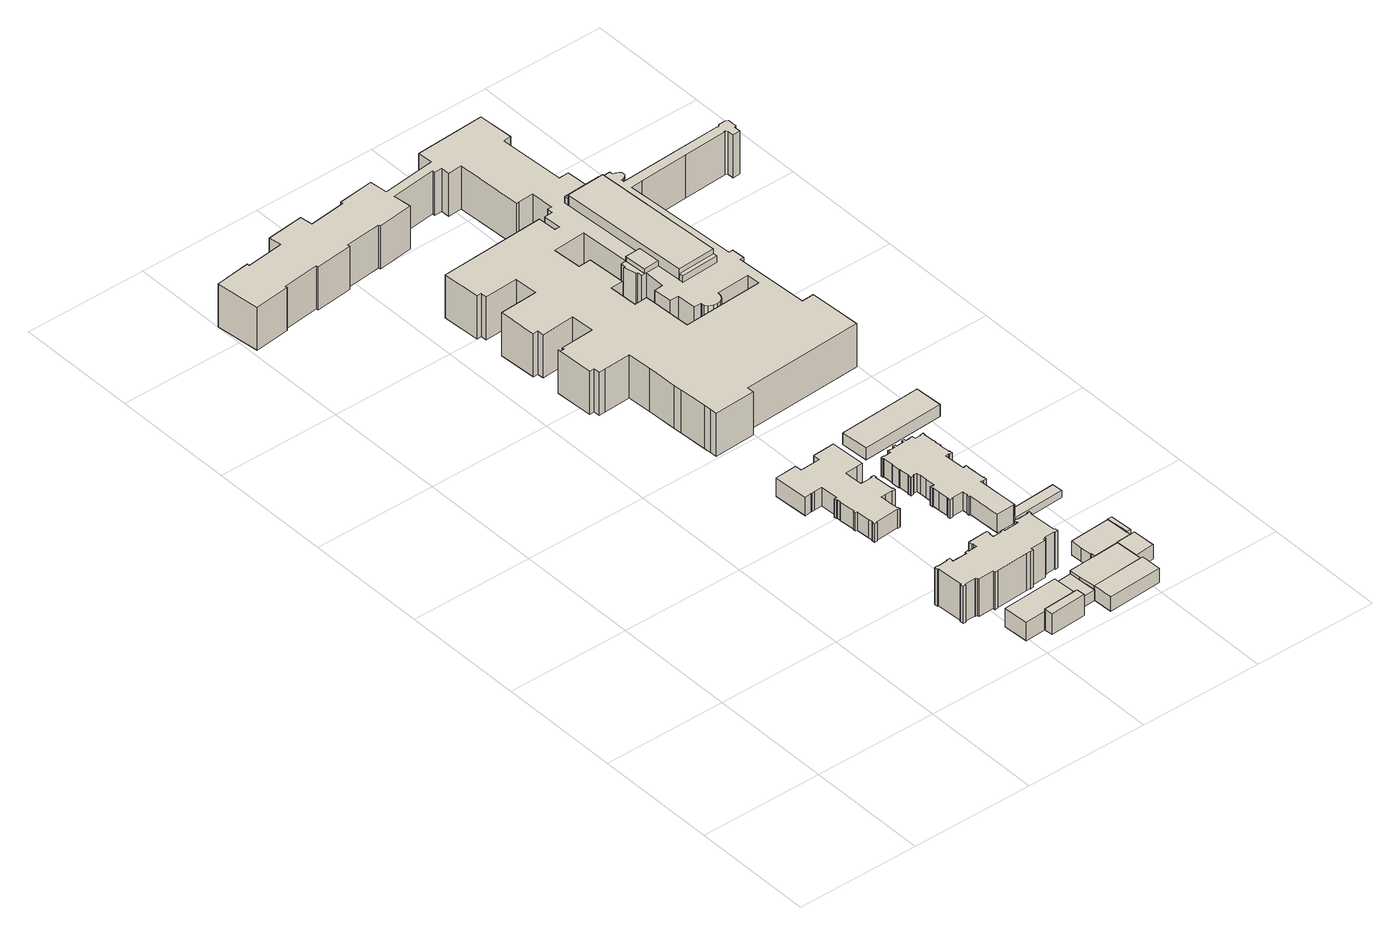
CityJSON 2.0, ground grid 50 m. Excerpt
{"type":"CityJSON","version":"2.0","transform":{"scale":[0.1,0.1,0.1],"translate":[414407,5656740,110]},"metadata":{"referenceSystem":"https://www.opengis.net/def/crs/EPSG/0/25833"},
"CityObjects":{
"building1":{"type":"Building","attributes":{"name":"Universitätsklinikum Carl Gustav Carus Dresden","Dachtyp_tdc":"tdcFreeFormRoof","Gemeindeschluessel":14612000,"Dachneigung":21.38,"QualitaetDacherkennung":36,"Geometrietyp2DReferenz":"3000","measuredHeight":10.46,"function":"31001_3051","roofType":"5000"},"geometry":[{"type":"Solid","lod":"1","boundaries":[[[[0,1,2,3,4]],[[5,6,7,8,9]],[[4,6,5,0]],[[3,7,6,4]],[[2,8,7,3]],[[1,9,8,2]],[[0,5,9,1]]]]}]},
"building2":{"type":"Building","attributes":{"name":"Universitätsklinikum Carl Gustav Carus Dresden","Dachtyp_tdc":"tdcPolyFlatRoof","Gemeindeschluessel":14612000,"Dachneigung":20.4,"QualitaetDacherkennung":63,"Geometrietyp2DReferenz":"3000","measuredHeight":9.66,"function":"31001_3051","roofType":"2100"},"geometry":[{"type":"Solid","lod":"1","boundaries":[[[[10,11,12,13,14]],[[15,9,8,16,17]],[[14,9,15,10]],[[13,8,9,14]],[[12,16,8,13]],[[11,17,16,12]],[[10,15,17,11]]]]}]},
"building3":{"type":"Building","attributes":{"name":"Universitätsklinikum Carl Gustav Carus Dresden","Dachtyp_tdc":"tdcFreeFormRoof","Gemeindeschluessel":14612000,"Dachneigung":40.62,"QualitaetDacherkennung":26,"Geometrietyp2DReferenz":"3000","measuredHeight":19.96,"function":"31001_3051","roofType":"5000"},"geometry":[{"type":"Solid","lod":"1","boundaries":[[[[18,19,20,21,22,23,24,25,26,27,28,29,30,31,32,33,34,35,36,37,38,39,40,41,42,43,44,45,46,47,48,49,50,51,52,53,54,55,56,57,58,59,60,61,62,63,64,65,66,67,68,69,70,71,72,73,74,75,76,77,78,79,80,81,82]],[[83,84,85,86,87,88,89,90,91,92,93,94,95,96,97,98,99,100,101,102,103,104,105,106,107,108,109,110,111,112,113,114,115,116,117,118,119,120,121,122,123,124,125,126,127,128,129,130,131,132,133,134,135,136,137,138,139,140,141,142,143,144,145,146,147]],[[82,84,83,18]],[[81,85,84,82]],[[80,86,85,81]],[[79,87,86,80]],[[78,88,87,79]],[[77,89,88,78]],[[76,90,89,77]],[[75,91,90,76]],[[74,92,91,75]],[[73,93,92,74]],[[72,94,93,73]],[[71,95,94,72]],[[70,96,95,71]],[[69,97,96,70]],[[68,98,97,69]],[[67,99,98,68]],[[66,100,99,67]],[[65,101,100,66]],[[64,102,101,65]],[[63,103,102,64]],[[62,104,103,63]],[[61,105,104,62]],[[60,106,105,61]],[[59,107,106,60]],[[58,108,107,59]],[[57,109,108,58]],[[56,110,109,57]],[[55,111,110,56]],[[54,112,111,55]],[[53,113,112,54]],[[52,114,113,53]],[[51,115,114,52]],[[50,116,115,51]],[[49,117,116,50]],[[48,118,117,49]],[[47,119,118,48]],[[46,120,119,47]],[[45,121,120,46]],[[44,122,121,45]],[[43,123,122,44]],[[42,124,123,43]],[[41,125,124,42]],[[40,126,125,41]],[[39,127,126,40]],[[38,128,127,39]],[[37,129,128,38]],[[36,130,129,37]],[[35,131,130,36]],[[34,132,131,35]],[[33,133,132,34]],[[32,134,133,33]],[[31,135,134,32]],[[30,136,135,31]],[[29,137,136,30]],[[28,138,137,29]],[[27,139,138,28]],[[26,140,139,27]],[[25,141,140,26]],[[24,142,141,25]],[[23,143,142,24]],[[22,144,143,23]],[[21,145,144,22]],[[20,146,145,21]],[[19,147,146,20]],[[18,83,147,19]]]]}]},
"building4":{"type":"Building","attributes":{"name":"Universitätsklinikum Carl Gustav Carus Dresden","Dachtyp_tdc":"tdcFreeFormRoof","Gemeindeschluessel":14612000,"Dachneigung":0.259,"QualitaetDacherkennung":19,"Geometrietyp2DReferenz":"3000","measuredHeight":9.48,"function":"31001_3051","roofType":"5000"},"geometry":[{"type":"Solid","lod":"1","boundaries":[[[[148,149,150,151,152,153,154,155,156,157,158,159,160,161,162,163,164,165,166,167,168,169,170,171,172,173,174,175,176,177,178,179,180,181,182,183,184,185,186,187,188,189,190,191,192,193,194,195,196,197,198,199,200,201,202,203,204,205,206,207,208,209,210,211,212,213,214,215]],[[216,217,218,219,220,221,222,223,224,225,226,227,228,229,230,231,232,233,234,235,236,237,238,239,240,241,242,243,244,245,246,247,248,249,250,251,252,253,254,255,256,257,258,259,260,261,262,263,264,265,266,267,268,269,270,271,272,273,274,275,276,277,278,279,280,281,282,283]],[[215,217,216,148]],[[214,218,217,215]],[[213,219,218,214]],[[212,220,219,213]],[[211,221,220,212]],[[210,222,221,211]],[[209,223,222,210]],[[208,224,223,209]],[[207,225,224,208]],[[206,226,225,207]],[[205,227,226,206]],[[204,228,227,205]],[[203,229,228,204]],[[202,230,229,203]],[[201,231,230,202]],[[200,232,231,201]],[[199,233,232,200]],[[198,234,233,199]],[[197,235,234,198]],[[196,236,235,197]],[[195,237,236,196]],[[194,238,237,195]],[[193,239,238,194]],[[192,240,239,193]],[[191,241,240,192]],[[190,242,241,191]],[[189,243,242,190]],[[188,244,243,189]],[[187,245,244,188]],[[186,246,245,187]],[[185,247,246,186]],[[184,248,247,185]],[[183,249,248,184]],[[182,250,249,183]],[[181,251,250,182]],[[180,252,251,181]],[[179,253,252,180]],[[178,254,253,179]],[[177,255,254,178]],[[176,256,255,177]],[[175,257,256,176]],[[174,258,257,175]],[[173,259,258,174]],[[172,260,259,173]],[[171,261,260,172]],[[170,262,261,171]],[[169,263,262,170]],[[168,264,263,169]],[[167,265,264,168]],[[166,266,265,167]],[[165,267,266,166]],[[164,268,267,165]],[[163,269,268,164]],[[162,270,269,163]],[[161,271,270,162]],[[160,272,271,161]],[[159,273,272,160]],[[158,274,273,159]],[[157,275,274,158]],[[156,276,275,157]],[[155,277,276,156]],[[154,278,277,155]],[[153,279,278,154]],[[152,280,279,153]],[[151,281,280,152]],[[150,282,281,151]],[[149,283,282,150]],[[148,216,283,149]]]]}]},
"building5":{"type":"Building","attributes":{"name":"Universitätsklinikum Carl Gustav Carus Dresden","Dachtyp_tdc":"tdcPolyFlatRoof","Gemeindeschluessel":14612000,"Dachneigung":0,"QualitaetDacherkennung":71,"Geometrietyp2DReferenz":"3000","measuredHeight":4.38,"function":"31001_3051","roofType":"1000"},"geometry":[{"type":"Solid","lod":"1","boundaries":[[[[284,285,286,287,288,289,290]],[[16,8,7,291,292,293,294]],[[290,8,16,284]],[[289,7,8,290]],[[288,291,7,289]],[[287,292,291,288]],[[286,293,292,287]],[[285,294,293,286]],[[284,16,294,285]]]]}]},
"building6":{"type":"Building","attributes":{"name":"Universitätsklinikum Carl Gustav Carus Dresden","Dachtyp_tdc":"tdcGableRoof","Gemeindeschluessel":14612000,"Dachneigung":22.24,"QualitaetDacherkennung":87,"Geometrietyp2DReferenz":"3000","measuredHeight":6.96,"function":"31001_3051","roofType":"3100"},"geometry":[{"type":"Solid","lod":"1","boundaries":[[[[295,296,297,298,299,300]],[[301,294,293,302,303,304]],[[300,294,301,295]],[[299,293,294,300]],[[298,302,293,299]],[[297,303,302,298]],[[296,304,303,297]],[[295,301,304,296]]]]}]},
"building7":{"type":"Building","attributes":{"name":"Universitätsklinikum Carl Gustav Carus Dresden","Gemeindeschluessel":14612000,"Geometrietyp2DReferenz":"3000","function":"31001_3051","roofType":"9999"},"children":["building7-1","building7-2","building7-3","building7-4"]},
"building7-1":{"type":"BuildingPart","attributes":{"Dachtyp_tdc":"tdcGableRoof","Dachneigung":20.94,"QualitaetDacherkennung":84,"Geometrietyp2DReferenz":"3000","measuredHeight":7.11,"roofType":"3100"},"parents":["building7"],"geometry":[{"type":"Solid","lod":"1","boundaries":[[[[305,306,307,308]],[[309,310,311,312]],[[308,310,309,305]],[[307,311,310,308]],[[306,312,311,307]],[[305,309,312,306]]]]}]},
"building7-2":{"type":"BuildingPart","attributes":{"Dachtyp_tdc":"tdcGableRoof","Dachneigung":20.73,"QualitaetDacherkennung":81,"Geometrietyp2DReferenz":"3000","measuredHeight":7.05,"roofType":"3100"},"parents":["building7"],"geometry":[{"type":"Solid","lod":"1","boundaries":[[[[313,314,315,316,317,318,319,320,321]],[[322,312,323,324,325,326,327,328,309]],[[321,312,322,313]],[[320,323,312,321]],[[323,320,319,324]],[[318,325,324,319]],[[317,326,325,318]],[[316,327,326,317]],[[315,328,327,316]],[[314,309,328,315]],[[313,322,309,314]]]]}]},
"building7-3":{"type":"BuildingPart","attributes":{"Dachtyp_tdc":"tdcGableRoof","Dachneigung":17.13,"QualitaetDacherkennung":80,"Geometrietyp2DReferenz":"3000","measuredHeight":6.95,"roofType":"3100"},"parents":["building7"],"geometry":[{"type":"Solid","lod":"1","boundaries":[[[[329,330,331,332,333,334,335,336]],[[337,338,339,302,293,340,292,341]],[[336,337,341,329]],[[335,338,337,336]],[[334,339,338,335]],[[333,302,339,334]],[[332,293,302,333]],[[331,340,293,332]],[[330,292,340,331]],[[329,341,292,330]]]]}]},
"building7-4":{"type":"BuildingPart","attributes":{"Dachtyp_tdc":"tdcGableRoof","Dachneigung":20.91,"QualitaetDacherkennung":87,"Geometrietyp2DReferenz":"3000","measuredHeight":7.11,"roofType":"3100"},"parents":["building7"],"geometry":[{"type":"Solid","lod":"1","boundaries":[[[[342,343,344,345,346]],[[339,337,323,347,348]],[[346,337,339,342]],[[345,323,337,346]],[[344,347,323,345]],[[343,348,347,344]],[[342,339,348,343]]]]}]},
"building8":{"type":"Building","attributes":{"name":"Universitätsklinikum Carl Gustav Carus Dresden","Dachtyp_tdc":"tdcFreeFormRoof","Gemeindeschluessel":14612000,"Dachneigung":25.09,"QualitaetDacherkennung":18,"Geometrietyp2DReferenz":"3000","measuredHeight":10.97,"function":"31001_3051","roofType":"5000"},"geometry":[{"type":"Solid","lod":"1","boundaries":[[[[349,350,351,352,353,354,355,356,357,358,359,360,361,362,363,364,365,366,367,368,369,370,371,372,373,374,375,376,377,378,379,380,381,382,383,384,385,386,387,388,389,390,391,392,393,394,395,396,397,398,399,400,401,402,403,404,405,406,407,408,409,410,411,412,413,414,415,416,417,418,419,420,421,422,423,424,425,426,427,428,429,430,431,432,433,434,435,436,437,438,439,440,441]],[[442,443,444,445,446,447,448,449,450,451,452,453,454,455,456,457,458,459,460,461,462,463,464,465,466,467,468,469,470,471,472,473,474,475,476,477,478,479,480,481,482,483,484,485,486,487,488,489,490,491,492,493,494,495,496,497,498,499,500,501,502,503,504,505,506,507,508,509,510,511,512,513,514,515,516,517,518,519,520,521,522,523,524,525,526,527,528,529,530,531,532,533,534]],[[441,443,442,349]],[[440,444,443,441]],[[439,445,444,440]],[[438,446,445,439]],[[437,447,446,438]],[[436,448,447,437]],[[435,449,448,436]],[[434,450,449,435]],[[433,451,450,434]],[[432,452,451,433]],[[431,453,452,432]],[[430,454,453,431]],[[429,455,454,430]],[[428,456,455,429]],[[427,457,456,428]],[[426,458,457,427]],[[425,459,458,426]],[[424,460,459,425]],[[423,461,460,424]],[[422,462,461,423]],[[421,463,462,422]],[[420,464,463,421]],[[419,465,464,420]],[[418,466,465,419]],[[417,467,466,418]],[[416,468,467,417]],[[415,469,468,416]],[[414,470,469,415]],[[413,471,470,414]],[[412,472,471,413]],[[411,473,472,412]],[[410,474,473,411]],[[409,475,474,410]],[[408,476,475,409]],[[407,477,476,408]],[[406,478,477,407]],[[405,479,478,406]],[[404,480,479,405]],[[403,481,480,404]],[[402,482,481,403]],[[401,483,482,402]],[[400,484,483,401]],[[399,485,484,400]],[[398,486,485,399]],[[397,487,486,398]],[[396,488,487,397]],[[395,489,488,396]],[[394,490,489,395]],[[393,491,490,394]],[[392,492,491,393]],[[391,493,492,392]],[[390,494,493,391]],[[389,495,494,390]],[[388,496,495,389]],[[387,497,496,388]],[[386,498,497,387]],[[385,499,498,386]],[[384,500,499,385]],[[383,501,500,384]],[[382,502,501,383]],[[381,503,502,382]],[[380,504,503,381]],[[379,505,504,380]],[[378,506,505,379]],[[377,507,506,378]],[[376,508,507,377]],[[375,509,508,376]],[[374,510,509,375]],[[373,511,510,374]],[[372,512,511,373]],[[371,513,512,372]],[[370,514,513,371]],[[369,515,514,370]],[[368,516,515,369]],[[367,517,516,368]],[[366,518,517,367]],[[365,519,518,366]],[[364,520,519,365]],[[363,521,520,364]],[[362,522,521,363]],[[361,523,522,362]],[[360,524,523,361]],[[359,525,524,360]],[[358,526,525,359]],[[357,527,526,358]],[[356,528,527,357]],[[355,529,528,356]],[[354,530,529,355]],[[353,531,530,354]],[[352,532,531,353]],[[351,533,532,352]],[[350,534,533,351]],[[349,442,534,350]]]]}]},
"building9":{"type":"Building","attributes":{"name":"Universitätsklinikum Carl Gustav Carus Dresden","Dachtyp_tdc":"tdcPolyFlatRoof","Gemeindeschluessel":14612000,"Dachneigung":2.92,"QualitaetDacherkennung":76,"Geometrietyp2DReferenz":"3000","measuredHeight":3.05,"function":"31001_3051","roofType":"2100"},"geometry":[{"type":"Solid","lod":"1","boundaries":[[[[535,536,537,538,539,540]],[[530,529,528,541,542,543]],[[540,529,530,535]],[[539,528,529,540]],[[538,541,528,539]],[[537,542,541,538]],[[536,543,542,537]],[[535,530,543,536]]]]}]},
"building10":{"type":"Building","attributes":{"name":"Universitätsklinikum Carl Gustav Carus Dresden","Gemeindeschluessel":14612000,"Geometrietyp2DReferenz":"3000","BezugspunktDach":"2000","function":"31001_3051"},"children":["building10-1","building10-2","building10-3","building10-4","building10-5"]},
"building10-1":{"type":"BuildingPart","attributes":{"Dachtyp_tdc":"tdcGableRoof","Dachneigung":2.59,"QualitaetDacherkennung":0,"Geometrietyp2DReferenz":"3000","measuredHeight":4.92},"parents":["building10"],"geometry":[{"type":"Solid","lod":"1","boundaries":[[[[544,545,546,547]],[[548,549,550,551]],[[547,549,548,544]],[[546,550,549,547]],[[545,551,550,546]],[[544,548,551,545]]]]}]},
"building10-2":{"type":"BuildingPart","attributes":{"Dachtyp_tdc":"tdcLeanToRoof","Dachneigung":37.8,"QualitaetDacherkennung":0,"Geometrietyp2DReferenz":"3000","measuredHeight":2.99},"parents":["building10"],"geometry":[{"type":"Solid","lod":"1","boundaries":[[[[552,553,554,555]],[[551,550,556,557]],[[555,550,551,552]],[[554,556,550,555]],[[553,557,556,554]],[[552,551,557,553]]]]}]},
"building10-3":{"type":"BuildingPart","attributes":{"Dachtyp_tdc":"tdcLeanToRoof","Dachneigung":37.67,"QualitaetDacherkennung":0,"Geometrietyp2DReferenz":"3000","measuredHeight":2.99},"parents":["building10"],"geometry":[{"type":"Solid","lod":"1","boundaries":[[[[558,559,560,561]],[[562,563,549,548]],[[561,563,562,558]],[[560,549,563,561]],[[559,548,549,560]],[[558,562,548,559]]]]}]},
"building10-4":{"type":"BuildingPart","attributes":{"Dachtyp_tdc":"tdcPolyFlatRoof","Dachneigung":0,"QualitaetDacherkennung":0,"Geometrietyp2DReferenz":"3000","measuredHeight":18.45},"parents":["building10"],"geometry":[{"type":"Solid","lod":"1","boundaries":[[[[564,565,566,567,568,569,570,571,572,573,574,575,576,577,578,579,580,581,582,583,584,585,586,587,588,589,590,591,592,593,594,595,596,597,598,599,600,601,602,603,604,605,606,607,608,609,610,611,612,613,614,615,616,617,618,619,620,621,622,623,624,625,626,627,628,629,630,631,632,633,634,635,636,637,638,639,640,641,642,643,644,645,646,647,648,649,650,651,652,653,654,655,656,657,658,659,660,661,662,663,664,665,666,667,668,669,670,671,672,673,674,675,676,677],[678,679,680,681,682,683,684,685,686,687,688,689,690,691,692,693,694,695,696,697,698,699,700,701,702,703,704,705,706,707,708,709,710,711]],[[712,713,714,715,716,717,718,719,720,721,722,723,724,725,726,727,728,729,730,731,732,733,734,735,736,737,738,739,740,741,742,743,744,745,746,747,748,749,750,751,752,753,754,755,756,757,758,759,760,761,762,763,764,765,766,767,768,769,770,771,772,773,774,775,776,777,778,779,780,781,782,783,784,785,786,787,788,789,790,791,792,793,794,795,796,797,798,799,800,801,802,803,804,805,806,807,808,809,810,811,812,813,814,815,816,817,818,819,820,821,822,823,824,825],[826,827,828,829,830,831,832,833,834,835,836,837,838,839,840,841,842,843,844,845,846,847,848,849,850,851,852,853,854,855,856,857,858,859]],[[677,713,712,564]],[[676,714,713,677]],[[675,715,714,676]],[[674,716,715,675]],[[673,717,716,674]],[[672,718,717,673]],[[671,719,718,672]],[[670,720,719,671]],[[669,721,720,670]],[[668,722,721,669]],[[667,723,722,668]],[[666,724,723,667]],[[665,725,724,666]],[[664,726,725,665]],[[663,727,726,664]],[[662,728,727,663]],[[661,729,728,662]],[[660,730,729,661]],[[659,731,730,660]],[[658,732,731,659]],[[657,733,732,658]],[[656,734,733,657]],[[655,735,734,656]],[[654,736,735,655]],[[653,737,736,654]],[[652,738,737,653]],[[651,739,738,652]],[[650,740,739,651]],[[649,741,740,650]],[[648,742,741,649]],[[647,743,742,648]],[[646,744,743,647]],[[645,745,744,646]],[[644,746,745,645]],[[643,747,746,644]],[[642,748,747,643]],[[641,749,748,642]],[[640,750,749,641]],[[639,751,750,640]],[[638,752,751,639]],[[637,753,752,638]],[[636,754,753,637]],[[635,755,754,636]],[[634,756,755,635]],[[633,757,756,634]],[[632,758,757,633]],[[631,759,758,632]],[[630,760,759,631]],[[629,761,760,630]],[[628,762,761,629]],[[627,763,762,628]],[[626,764,763,627]],[[625,765,764,626]],[[624,766,765,625]],[[623,767,766,624]],[[622,768,767,623]],[[621,769,768,622]],[[620,770,769,621]],[[619,771,770,620]],[[618,772,771,619]],[[617,773,772,618]],[[616,774,773,617]],[[615,775,774,616]],[[614,776,775,615]],[[613,777,776,614]],[[612,778,777,613]],[[611,779,778,612]],[[610,780,779,611]],[[609,781,780,610]],[[608,782,781,609]],[[607,783,782,608]],[[606,784,783,607]],[[605,785,784,606]],[[604,786,785,605]],[[603,787,786,604]],[[602,788,787,603]],[[601,789,788,602]],[[600,790,789,601]],[[599,791,790,600]],[[598,792,791,599]],[[597,793,792,598]],[[596,794,793,597]],[[595,795,794,596]],[[594,796,795,595]],[[593,797,796,594]],[[592,798,797,593]],[[591,799,798,592]],[[590,800,799,591]],[[589,801,800,590]],[[588,802,801,589]],[[587,803,802,588]],[[586,804,803,587]],[[585,805,804,586]],[[584,806,805,585]],[[583,807,806,584]],[[582,808,807,583]],[[581,809,808,582]],[[580,810,809,581]],[[579,811,810,580]],[[578,812,811,579]],[[577,813,812,578]],[[576,814,813,577]],[[575,815,814,576]],[[574,816,815,575]],[[573,817,816,574]],[[572,818,817,573]],[[571,819,818,572]],[[570,820,819,571]],[[569,821,820,570]],[[568,822,821,569]],[[567,823,822,568]],[[566,824,823,567]],[[565,825,824,566]],[[564,712,825,565]],[[711,827,826,678]],[[710,828,827,711]],[[709,829,828,710]],[[708,830,829,709]],[[707,831,830,708]],[[706,832,831,707]],[[705,833,832,706]],[[704,834,833,705]],[[703,835,834,704]],[[702,836,835,703]],[[701,837,836,702]],[[700,838,837,701]],[[699,839,838,700]],[[698,840,839,699]],[[697,841,840,698]],[[696,842,841,697]],[[695,843,842,696]],[[694,844,843,695]],[[693,845,844,694]],[[692,846,845,693]],[[691,847,846,692]],[[690,848,847,691]],[[689,849,848,690]],[[688,850,849,689]],[[687,851,850,688]],[[686,852,851,687]],[[685,853,852,686]],[[684,854,853,685]],[[683,855,854,684]],[[682,856,855,683]],[[681,857,856,682]],[[680,858,857,681]],[[679,859,858,680]],[[678,826,859,679]]]]}]},
"building10-5":{"type":"BuildingPart","attributes":{"Dachtyp_tdc":"tdcLeanToRoof","Dachneigung":0,"QualitaetDacherkennung":0,"Geometrietyp2DReferenz":"3000","measuredHeight":2.5},"parents":["building10"],"geometry":[{"type":"Solid","lod":"1","boundaries":[[[[860,861,862,863]],[[864,865,866,867]],[[863,865,864,860]],[[862,866,865,863]],[[861,867,866,862]],[[860,864,867,861]]]]}]},
"building11":{"type":"Building","attributes":{"name":"Universitätsklinikum Carl Gustav Carus Dresden","Dachtyp_tdc":"tdcGableRoof","Gemeindeschluessel":14612000,"Dachneigung":12.4,"QualitaetDacherkennung":54,"Geometrietyp2DReferenz":"3000","measuredHeight":5.87,"function":"31001_3051","roofType":"3100"},"geometry":[{"type":"Solid","lod":"1","boundaries":[[[[868,869,870,871]],[[872,873,874,875]],[[871,873,872,868]],[[870,874,873,871]],[[869,875,874,870]],[[868,872,875,869]]]]}]}
},
"vertices":[
[967,66,111],[1052,71,111],[1194,79,111],[1189,183,111],[961,170,111],[967,66,32],[961,170,32],[1189,183,32],[1194,79,32],[1052,71,32],
[1054,36,122],[1202,44,122],[1199,79,122],[1194,79,122],[1052,71,122],[1054,36,32],[1199,79,32],[1202,44,32],
[928,401,192],[927,416,192],[913,415,192],[913,412,192],[870,409,192],[869,412,192],[857,411,192],[858,397,192],[862,397,192],[868,287,192],[864,287,192],[865,273,192],[876,273,192],[876,277,192],[922,279,192],[922,275,192],[929,275,192],[930,268,192],[994,270,192],[994,260,192],[1006,261,192],[1005,263,192],[1140,270,192],[1156,271,192],[1156,268,192],[1169,269,192],[1168,280,192],[1232,282,192],[1231,291,192],[1241,292,192],[1241,295,192],[1285,298,192],[1285,294,192],[1297,295,192],[1297,308,192],[1293,308,192],[1286,421,192],[1290,421,192],[1289,434,192],[1279,433,192],[1279,430,192],[1234,428,192],[1234,431,192],[1221,430,192],[1221,418,192],[1224,418,192],[1225,413,192],[1162,410,192],[1162,417,192],[1150,416,192],[1150,412,192],[1113,410,192],[1112,429,192],[1115,429,192],[1114,445,192],[1031,440,192],[1032,424,192],[1036,424,192],[1037,406,192],[1001,404,192],[1000,408,192],[987,407,192],[988,399,192],[925,397,192],[925,401,192],[928,401,32],[925,401,32],[925,397,32],[988,399,32],[987,407,32],[1000,408,32],[1001,404,32],[1037,406,32],[1036,424,32],[1032,424,32],[1031,440,32],[1114,445,32],[1115,429,32],[1112,429,32],[1113,410,32],[1150,412,32],[1150,416,32],[1162,417,32],[1162,410,32],[1225,413,32],[1224,418,32],[1221,418,32],[1221,430,32],[1234,431,32],[1234,428,32],[1279,430,32],[1279,433,32],[1289,434,32],[1290,421,32],[1286,421,32],[1293,308,32],[1297,308,32],[1297,295,32],[1285,294,32],[1285,298,32],[1241,295,32],[1241,292,32],[1231,291,32],[1232,282,32],[1168,280,32],[1169,269,32],[1156,268,32],[1156,271,32],[1140,270,32],[1005,263,32],[1006,261,32],[994,260,32],[994,270,32],[930,268,32],[929,275,32],[922,275,32],[922,279,32],[876,277,32],[876,273,32],[865,273,32],[864,287,32],[868,287,32],[862,397,32],[858,397,32],[857,411,32],[869,412,32],[870,409,32],[913,412,32],[913,415,32],[927,416,32],
[1028,828,114],[1027,828,114],[1027,829,114],[1026,851,114],[1025,878,114],[1024,885,114],[1025,885,114],[1044,886,114],[1072,888,114],[1072,885,114],[1085,886,114],[1084,898,114],[1081,897,114],[1076,977,114],[1080,977,114],[1079,990,114],[1066,989,114],[1066,986,114],[1037,984,114],[1020,984,114],[1018,983,114],[1018,992,114],[1016,1018,114],[1015,1047,114],[1014,1058,114],[1017,1059,114],[1068,1062,114],[1091,1063,114],[1083,1204,114],[1082,1204,114],[994,1199,114],[994,1196,114],[995,1172,114],[980,1171,114],[964,1170,114],[944,1169,114],[927,1168,114],[912,1168,114],[910,1191,114],[910,1195,114],[821,1190,114],[829,1048,114],[857,1050,114],[860,1050,114],[872,1051,114],[904,1052,114],[908,980,114],[898,979,114],[899,969,114],[901,969,114],[902,967,114],[902,953,114],[902,950,114],[907,887,114],[904,887,114],[904,877,114],[912,877,114],[915,821,114],[916,802,114],[914,802,114],[914,790,114],[926,791,114],[926,794,114],[1021,800,114],[1021,797,114],[1032,798,114],[1031,807,114],[1029,807,114],[1028,828,35],[1029,807,35],[1031,807,35],[1032,798,35],[1021,797,35],[1021,800,35],[926,794,35],[926,791,35],[914,790,35],[914,802,35],[916,802,35],[915,821,35],[912,877,35],[904,877,35],[904,887,35],[907,887,35],[902,950,35],[902,953,35],[902,967,35],[901,969,35],[899,969,35],[898,979,35],[908,980,35],[904,1052,35],[872,1051,35],[860,1050,35],[857,1050,35],[829,1048,35],[821,1190,35],[910,1195,35],[910,1191,35],[912,1168,35],[927,1168,35],[944,1169,35],[964,1170,35],[980,1171,35],[995,1172,35],[994,1196,35],[994,1199,35],[1082,1204,35],[1083,1204,35],[1091,1063,35],[1068,1062,35],[1017,1059,35],[1014,1058,35],[1015,1047,35],[1016,1018,35],[1018,992,35],[1018,983,35],[1020,984,35],[1037,984,35],[1066,986,35],[1066,989,35],[1079,990,35],[1080,977,35],[1076,977,35],[1081,897,35],[1084,898,35],[1085,886,35],[1072,885,35],[1072,888,35],[1044,886,35],[1025,885,35],[1024,885,35],[1025,878,35],[1026,851,35],[1027,829,35],[1027,828,35],
[1199,79,76],[1280,84,76],[1280,87,76],[1274,202,76],[1188,197,76],[1189,183,76],[1194,79,76],[1188,197,32],[1274,202,32],[1280,87,32],[1280,84,32],
[1284,5,93],[1507,17,93],[1503,99,93],[1495,99,93],[1280,87,93],[1280,84,93],[1284,5,32],[1495,99,32],[1503,99,32],[1507,17,32],
[1544,328,94],[1549,234,94],[1565,235,94],[1560,328,94],[1544,328,32],[1560,328,32],[1565,235,32],[1549,234,32],
[1547,280,91],[1544,328,91],[1377,318,91],[1379,270,91],[1382,225,91],[1384,225,91],[1385,208,91],[1550,217,91],[1549,234,91],[1547,280,32],[1550,217,32],[1385,208,32],[1384,225,32],[1382,225,32],[1379,270,32],[1377,318,32],
[1383,208,91],[1274,202,91],[1276,156,91],[1280,87,91],[1495,99,91],[1494,120,91],[1491,168,91],[1489,214,91],[1489,214,32],[1491,168,32],[1494,120,32],[1276,156,32],[1383,208,32],
[1494,120,94],[1571,125,94],[1566,218,94],[1550,217,94],[1489,214,94],[1566,218,32],[1571,125,32],
[1253,710,111],[1251,710,111],[1251,700,111],[1257,700,111],[1263,568,111],[1338,571,111],[1341,571,111],[1340,604,111],[1333,737,111],[1344,737,111],[1344,735,111],[1357,736,111],[1356,748,111],[1354,747,111],[1354,749,111],[1350,819,111],[1352,820,111],[1351,833,111],[1340,833,111],[1341,830,111],[1336,830,111],[1335,851,111],[1332,898,111],[1331,916,111],[1345,917,111],[1347,917,111],[1347,914,111],[1359,915,111],[1358,927,111],[1356,927,111],[1353,972,111],[1356,972,111],[1355,981,111],[1353,981,111],[1352,995,111],[1355,995,111],[1355,1005,111],[1352,1005,111],[1350,1046,111],[1352,1046,111],[1352,1058,111],[1339,1057,111],[1339,1054,111],[1314,1053,111],[1313,1067,111],[1302,1067,111],[1302,1065,111],[1282,1064,111],[1282,1073,111],[1271,1072,111],[1272,1064,111],[1241,1062,111],[1241,1070,111],[1230,1070,111],[1231,1061,111],[1212,1060,111],[1212,1062,111],[1202,1062,111],[1202,1049,111],[1173,1047,111],[1173,1050,111],[1162,1049,111],[1162,1039,111],[1165,1039,111],[1167,995,111],[1164,995,111],[1166,961,111],[1169,961,111],[1171,916,111],[1168,916,111],[1169,906,111],[1169,903,111],[1179,904,111],[1179,907,111],[1187,908,111],[1199,908,111],[1200,890,111],[1201,862,111],[1203,823,111],[1195,822,111],[1195,825,111],[1190,825,111],[1187,825,111],[1187,813,111],[1191,813,111],[1192,784,111],[1194,745,111],[1194,740,111],[1191,739,111],[1192,727,111],[1204,728,111],[1204,731,111],[1252,733,111],[1253,710,32],[1252,733,32],[1204,731,32],[1204,728,32],[1192,727,32],[1191,739,32],[1194,740,32],[1194,745,32],[1192,784,32],[1191,813,32],[1187,813,32],[1187,825,32],[1190,825,32],[1195,825,32],[1195,822,32],[1203,823,32],[1201,862,32],[1200,890,32],[1199,908,32],[1187,908,32],[1179,907,32],[1179,904,32],[1169,903,32],[1169,906,32],[1168,916,32],[1171,916,32],[1169,961,32],[1166,961,32],[1164,995,32],[1167,995,32],[1165,1039,32],[1162,1039,32],[1162,1049,32],[1173,1050,32],[1173,1047,32],[1202,1049,32],[1202,1062,32],[1212,1062,32],[1212,1060,32],[1231,1061,32],[1230,1070,32],[1241,1070,32],[1241,1062,32],[1272,1064,32],[1271,1072,32],[1282,1073,32],[1282,1064,32],[1302,1065,32],[1302,1067,32],[1313,1067,32],[1314,1053,32],[1339,1054,32],[1339,1057,32],[1352,1058,32],[1352,1046,32],[1350,1046,32],[1352,1005,32],[1355,1005,32],[1355,995,32],[1352,995,32],[1353,981,32],[1355,981,32],[1356,972,32],[1353,972,32],[1356,927,32],[1358,927,32],[1359,915,32],[1347,914,32],[1347,917,32],[1345,917,32],[1331,916,32],[1332,898,32],[1335,851,32],[1336,830,32],[1341,830,32],[1340,833,32],[1351,833,32],[1352,820,32],[1350,819,32],[1354,749,32],[1354,747,32],[1356,748,32],[1357,736,32],[1344,735,32],[1344,737,32],[1333,737,32],[1340,604,32],[1341,571,32],[1338,571,32],[1263,568,32],[1257,700,32],[1251,700,32],[1251,710,32],
[1338,571,62],[1338,561,62],[1548,572,62],[1546,615,62],[1340,604,62],[1341,571,62],[1546,615,32],[1548,572,32],[1338,561,32],
[1166,2674,233],[1194,2134,233],[1350,2142,233],[1322,2682,233],[1166,2674,184],[1322,2682,184],[1350,2142,184],[1194,2134,184],
[1194,2134,214],[1195,2116,214],[1351,2124,214],[1350,2142,214],[1351,2124,184],[1195,2116,184],
[1165,2692,214],[1166,2674,214],[1322,2682,214],[1321,2700,214],[1165,2692,184],[1321,2700,184],
[2,3110,188],[22,2930,188],[165,2946,188],[164,2954,188],[314,2971,188],[315,2962,188],[467,2979,188],[466,2988,188],[614,3004,188],[615,2995,188],[759,3011,188],[751,3085,188],[937,3105,188],[937,3095,188],[968,3096,188],[969,3062,188],[1026,3064,188],[1040,2794,188],[1052,2793,188],[1113,2797,188],[1118,2704,188],[1101,2704,188],[1101,2680,188],[1066,2678,188],[1070,2605,188],[1048,2605,188],[1044,2680,188],[613,2657,188],[621,2502,188],[641,2503,188],[642,2478,188],[779,2486,188],[784,2390,188],[627,2382,188],[636,2228,188],[656,2229,188],[657,2203,188],[793,2211,188],[798,2116,188],[662,2109,188],[662,2100,188],[645,2099,188],[643,2108,188],[650,1953,188],[670,1954,188],[671,1929,188],[700,1931,188],[808,1936,188],[813,1836,188],[819,1715,188],[821,1681,188],[827,1567,188],[829,1539,188],[830,1511,188],[999,1518,188],[998,1546,188],[1496,1572,188],[1485,1783,188],[1435,1781,188],[1418,2083,188],[1434,2084,188],[1431,2138,188],[1415,2137,188],[1388,2610,188],[1438,2613,188],[1638,2625,188],[1816,2635,188],[1816,2637,188],[1820,2637,188],[1827,2630,188],[1828,2604,188],[1858,2606,188],[1856,2631,188],[1859,2631,188],[1866,2638,188],[1866,2639,188],[1865,2656,188],[1865,2672,188],[1855,2679,188],[1826,2677,188],[1819,2670,188],[1814,2670,188],[1814,2672,188],[1634,2663,188],[1436,2653,188],[1388,2651,188],[1388,2662,188],[1399,2663,188],[1408,2669,188],[1413,2676,188],[1415,2685,188],[1413,2692,188],[1408,2698,188],[1397,2703,188],[1386,2706,188],[1385,2719,188],[1281,2714,188],[1276,2806,188],[1236,2804,188],[1221,3075,188],[1253,3077,188],[1245,3221,188],[960,3206,188],[963,3145,188],[747,3121,188],[739,3193,188],[595,3177,188],[596,3167,188],[446,3150,188],[440,3201,188],[290,3185,188],[296,3134,188],[145,3117,188],[144,3127,188],[976,2521,188],[1110,2528,188],[1120,2324,188],[1099,2322,188],[1100,2302,188],[1093,2302,188],[1106,2251,188],[1111,2251,188],[1112,2231,188],[1133,2232,188],[1130,2145,188],[1095,2143,188],[1099,2067,188],[1134,2068,188],[1138,1989,188],[1168,1990,188],[1168,1983,188],[1170,1975,188],[1178,1965,188],[1194,1956,188],[1210,1954,188],[1227,1958,188],[1239,1966,188],[1246,1979,188],[1248,1995,188],[1382,2002,188],[1384,1948,188],[1060,1932,188],[1050,2131,188],[997,2128,188],[991,2245,188],[1043,2248,188],[1035,2405,188],[983,2402,188],[2,3110,3],[144,3127,3],[145,3117,3],[296,3134,3],[290,3185,3],[440,3201,3],[446,3150,3],[596,3167,3],[595,3177,3],[739,3193,3],[747,3121,3],[963,3145,3],[960,3206,3],[1245,3221,3],[1253,3077,3],[1221,3075,3],[1236,2804,3],[1276,2806,3],[1281,2714,3],[1385,2719,3],[1386,2706,3],[1397,2703,3],[1408,2698,3],[1413,2692,3],[1415,2685,3],[1413,2676,3],[1408,2669,3],[1399,2663,3],[1388,2662,3],[1388,2651,3],[1436,2653,3],[1634,2663,3],[1814,2672,3],[1814,2670,3],[1819,2670,3],[1826,2677,3],[1855,2679,3],[1865,2672,3],[1865,2656,3],[1866,2639,3],[1866,2638,3],[1859,2631,3],[1856,2631,3],[1858,2606,3],[1828,2604,3],[1827,2630,3],[1820,2637,3],[1816,2637,3],[1816,2635,3],[1638,2625,3],[1438,2613,3],[1388,2610,3],[1415,2137,3],[1431,2138,3],[1434,2084,3],[1418,2083,3],[1435,1781,3],[1485,1783,3],[1496,1572,3],[998,1546,3],[999,1518,3],[830,1511,3],[829,1539,3],[827,1567,3],[821,1681,3],[819,1715,3],[813,1836,3],[808,1936,3],[700,1931,3],[671,1929,3],[670,1954,3],[650,1953,3],[643,2108,3],[645,2099,3],[662,2100,3],[662,2109,3],[798,2116,3],[793,2211,3],[657,2203,3],[656,2229,3],[636,2228,3],[627,2382,3],[784,2390,3],[779,2486,3],[642,2478,3],[641,2503,3],[621,2502,3],[613,2657,3],[1044,2680,3],[1048,2605,3],[1070,2605,3],[1066,2678,3],[1101,2680,3],[1101,2704,3],[1118,2704,3],[1113,2797,3],[1052,2793,3],[1040,2794,3],[1026,3064,3],[969,3062,3],[968,3096,3],[937,3095,3],[937,3105,3],[751,3085,3],[759,3011,3],[615,2995,3],[614,3004,3],[466,2988,3],[467,2979,3],[315,2962,3],[314,2971,3],[164,2954,3],[165,2946,3],[22,2930,3],[976,2521,3],[983,2402,3],[1035,2405,3],[1043,2248,3],[991,2245,3],[997,2128,3],[1050,2131,3],[1060,1932,3],[1384,1948,3],[1382,2002,3],[1248,1995,3],[1246,1979,3],[1239,1966,3],[1227,1958,3],[1210,1954,3],[1194,1956,3],[1178,1965,3],[1170,1975,3],[1168,1983,3],[1168,1990,3],[1138,1989,3],[1134,2068,3],[1099,2067,3],[1095,2143,3],[1130,2145,3],[1133,2232,3],[1112,2231,3],[1111,2251,3],[1106,2251,3],[1093,2302,3],[1100,2302,3],[1099,2322,3],[1120,2324,3],[1110,2528,3],
[1121,2323,209],[1126,2232,209],[1189,2235,209],[1184,2325,209],[1121,2323,184],[1184,2325,184],[1189,2235,184],[1126,2232,184],
[1170,1258,83],[1177,1146,83],[1515,1163,83],[1510,1276,83],[1170,1258,33],[1510,1276,33],[1515,1163,33],[1177,1146,33]
]}
